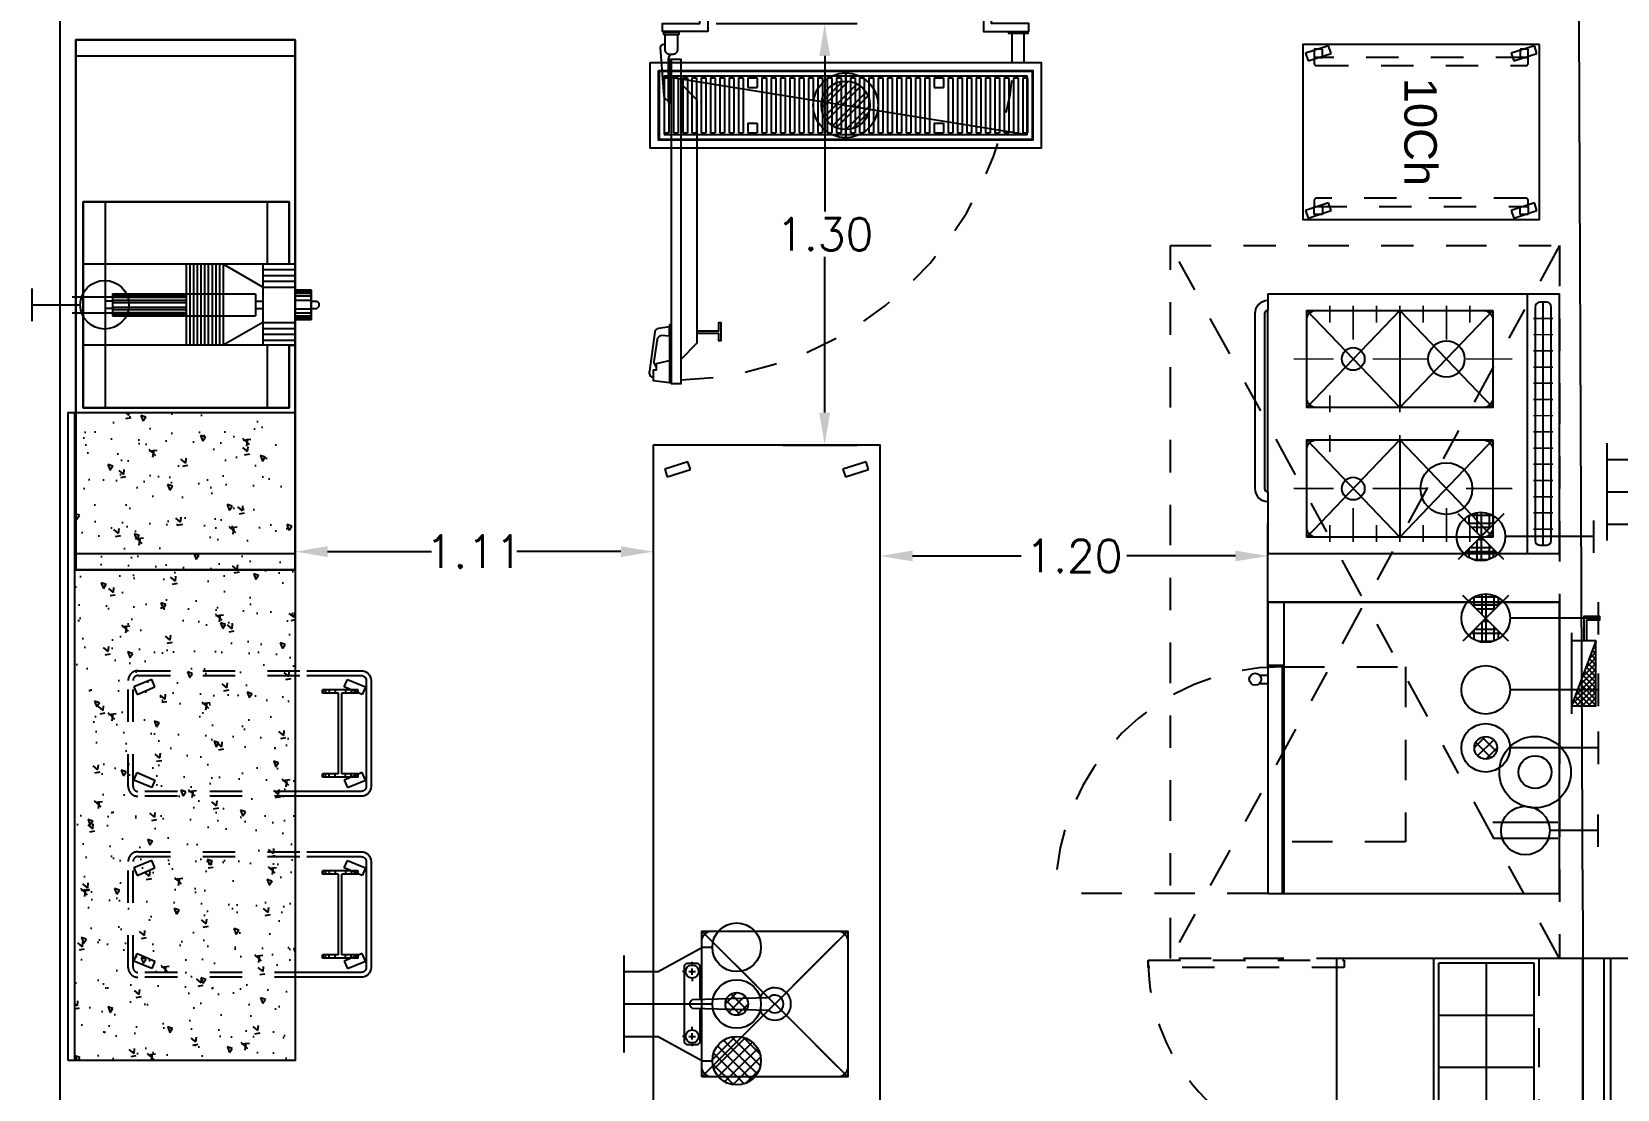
# Model space of a CAD drawing. Header units: metres. Extents: x 4708.8 to 4736.9, y 4064.2 to 4079.8.
# Drawn here: x 4710.873 to 4715.766, y 4073.653 to 4076.917 of the extents above; entities that cross this region are included whole.
import ezdxf
from ezdxf.enums import TextEntityAlignment as Align

# ---------------------------------------------------------------- set-up
doc = ezdxf.new("R2010")
doc.units = ezdxf.units.M
for name, pattern in [('DASHDOT', [1, 0.5, -0.25, 0, -0.25]), ('DIS', [0.09, 0.06, -0.03]), ('DX2', [0.18, 0.12, -0.06]), ('HIDDEN', [0.375, 0.25, -0.125])]:
    doc.linetypes.add(name, pattern=pattern)
doc.layers.get('Defpoints').update_dxf_attribs({"color": 255})
for name, color, linetype in [('CONTORNO', 8, 'Continuous'), ('ELEC', 10, 'Continuous'), ('EQ_FAB', 5, 'Continuous'), ('MUEBLESSE', 253, 'Continuous'), ('PLOM', 150, 'Continuous'), ('PLOM_G', 40, 'Continuous')]:
    doc.layers.add(name, color=color, linetype=linetype)
doc.styles.add('NOTAS', font='simplex.shx', dxfattribs={"height": 0.1})
doc.styles.get("Standard").update_dxf_attribs({"font": 'arial.ttf'})
doc.dimstyles.new('DAVID', dxfattribs={"dimtxt": 0.1, "dimasz": 0.1, "dimexe": 0.1, "dimexo": 0.05, "dimgap": 0.02, "dimtad": 0, "dimtih": 1, "dimtoh": 1, "dimzin": 0, "dimdsep": 46, "dimtxsty": 'NOTAS', "dimcen": -0.005, "dimclrd": 256, "dimclre": 256, "dimclrt": 7, "dimadec": 0, "dimazin": 0, "dimtfac": 1, "dimtofl": 0, "dimtmove": 1, "dimatfit": 3, "dimfxl": 1, "dimtolj": 1, "dimtzin": 0, "dimarcsym": 0})

# ---------------------------------------------------------------- blocks, each defined once
blk = doc.blocks.new('PTA-ANTE')
at = {"layer": 'CONTORNO'}
blk.add_line((1.0357, -0.0582), (0.1857, -0.0582), dxfattribs=at)
for points in [[(-0.115, 0.875), (0.025, 0.875), (0.025, 1.015), (0, 1.015), (0, 0.9), (-0.115, 0.9)], [(0.0259, 1.0129), (0.0259, 0.9529), (0.0294, 0.9529), (0.0294, 1.0129)], [(0.0301, 1.0011), (0.0301, 0.9626), (0.1204, 0.9626), (0.1204, 1.0011)], [(-0.115, 0.025), (0.025, 0.025), (0.025, -0.115), (0, -0.115), (0, 0), (-0.115, 0)], [(0.1857, -0.0582), (0.1107, -0.0582), (0.1107, -0.0882), (1.1107, -0.0882), (1.1107, -0.0582), (1.0357, -0.0582), (0.9852, -0.0082), (0.2361, -0.0082)], [(0.027, -0.0641), (0.027, -0.1125), (0.0333, -0.1125), (0.0333, -0.0641)], [(0.2443, -0.0903), (0.1109, -0.0903), (0.1109, -0.0967), (0.2443, -0.0967)], [(0.9285, -0.0892), (1.1086, -0.0892), (1.1086, -0.0927), (0.9284, -0.0927)], [(1.0395, -0.0936), (1.1087, -0.0936), (1.1026, -0.1429), (1.0689, -0.1429), (1.0689, -0.1342), (1.0492, -0.1342)]]:
    blk.add_lwpolyline(points, close=True, dxfattribs=at)
blk.add_lwpolyline([(0.9483, -0.0082), (0.9483, 0.0588), (0.9223, 0.0588), (0.9223, 0.0642), (0.9796, 0.0642), (0.9796, 0.0588), (0.9563, 0.0588), (0.9563, -0.0082)], dxfattribs=at)
blk.add_lwpolyline([(0.0353, -0.1081), (0.08, -0.1081, 0.414214), (0.0944, -0.0925), (0.0944, -0.0823, 0.414214), (0.0788, -0.0679), (0.0353, -0.0679)], format="xyb", close=True, dxfattribs=at)
for points in [[(0.0644, -0.1081), (0.0644, -0.1126, 0.437592), (0.0752, -0.1225), (0.2236, -0.1117, 0.196521), (0.2304, -0.1083), (0.2404, -0.0967), (0.1093, -0.0967, -0.393276), (0.0944, -0.0828, -0.393276)], [(1.0618, -0.1342), (1.0512, -0.1393, -0.148461), (1.0426, -0.1407), (0.9749, -0.1311, -0.332129), (0.9622, -0.1185), (0.9639, -0.0936), (0.9363, -0.0936), (0.9415, -0.1279, 0.371616), (0.9518, -0.139), (1.0724, -0.1559, 0.485916), (1.092, -0.1429)]]:
    blk.add_lwpolyline(points, format="xyb", dxfattribs=at)
at = {"layer": 'CONTORNO', "linetype": 'HIDDEN', "ltscale": 0.25}
blk.add_arc((0.0424, -0.0852), 1.0575, 1.461, 85.7719, dxfattribs=at)
at = {"layer": 'EQ_FAB'}
blk.add_line((1.0357, -0.0582), (0.1857, -0.0582), dxfattribs=at)
at = {"layer": 'EQ_FAB', "color": 7}
for points in [[(-0.115, 0.875), (0.025, 0.875), (0.025, 1.015), (0, 1.015), (0, 0.9), (-0.115, 0.9)], [(-0.115, 0.025), (0.025, 0.025), (0.025, -0.115), (0, -0.115), (0, 0), (-0.115, 0)], [(0.1857, -0.0582), (0.1107, -0.0582), (0.1107, -0.0882), (1.1107, -0.0882), (1.1107, -0.0582), (1.0357, -0.0582), (0.9852, -0.0082), (0.2361, -0.0082)]]:
    blk.add_lwpolyline(points, close=True, dxfattribs=at)
at = {"layer": 'EQ_FAB'}
for points in [[(0.0259, 1.0129), (0.0259, 0.9529), (0.0294, 0.9529), (0.0294, 1.0129)], [(0.0301, 1.0011), (0.0301, 0.9626), (0.1204, 0.9626), (0.1204, 1.0011)], [(0.027, -0.0641), (0.027, -0.1125), (0.0333, -0.1125), (0.0333, -0.0641)], [(0.2443, -0.0903), (0.1109, -0.0903), (0.1109, -0.0967), (0.2443, -0.0967)], [(0.9285, -0.0892), (1.1086, -0.0892), (1.1086, -0.0927), (0.9284, -0.0927)], [(1.0395, -0.0936), (1.1087, -0.0936), (1.1026, -0.1429), (1.0689, -0.1429), (1.0689, -0.1342), (1.0492, -0.1342)]]:
    blk.add_lwpolyline(points, close=True, dxfattribs=at)
blk.add_lwpolyline([(0.9483, -0.0082), (0.9483, 0.0588), (0.9223, 0.0588), (0.9223, 0.0642), (0.9796, 0.0642), (0.9796, 0.0588), (0.9563, 0.0588), (0.9563, -0.0082)], dxfattribs=at)
blk.add_lwpolyline([(0.0353, -0.1081), (0.08, -0.1081, 0.414214), (0.0944, -0.0925), (0.0944, -0.0823, 0.414214), (0.0788, -0.0679), (0.0353, -0.0679)], format="xyb", close=True, dxfattribs=at)
for points in [[(0.0644, -0.1081), (0.0644, -0.1126, 0.437592), (0.0752, -0.1225), (0.2236, -0.1117, 0.196521), (0.2304, -0.1083), (0.2404, -0.0967), (0.1093, -0.0967, -0.393276), (0.0944, -0.0828, -0.393276)], [(1.0618, -0.1342), (1.0512, -0.1393, -0.148461), (1.0426, -0.1407), (0.9749, -0.1311, -0.332129), (0.9622, -0.1185), (0.9639, -0.0936), (0.9363, -0.0936), (0.9415, -0.1279, 0.371616), (0.9518, -0.139), (1.0724, -0.1559, 0.485916), (1.092, -0.1429)]]:
    blk.add_lwpolyline(points, format="xyb", dxfattribs=at)
at = {"layer": 'EQ_FAB', "linetype": 'HIDDEN', "ltscale": 0.25}
blk.add_arc((0.0424, -0.0852), 1.0575, 1.461, 85.7719, dxfattribs=at)
blk = doc.blocks.new('MesaTajo')
at = {"layer": 'MUEBLESSE'}
h = blk.add_hatch(dxfattribs=at)
h.set_pattern_fill('AR-CONC', color=256, scale=0.001)
h.paths.add_polyline_path([(0.015, -0.035), (0.015, -0.715), (2.015, -0.715), (2.015, -0.035)])
blk.add_line((0.015, -0.035), (2.015, -0.035), dxfattribs=at)
blk.add_lwpolyline([(0.015, -0.015), (2.015, -0.015), (2.015, -0.715), (0.015, -0.715)], close=True, dxfattribs=at)
blk.add_lwpolyline([(0.015, -0.015), (2.015, -0.015), (2.015, -0.715), (0.015, -0.715)], close=True, dxfattribs=at)
blk = doc.blocks.new('AF_M')
at = {"layer": 'PLOM'}
for p, q in [((0, -0.05), (0, 0.05)), ((0, 0), (0.2724, 0))]:
    blk.add_line(p, q, dxfattribs=at)
blk.add_circle((0.3474, 0), 0.075, dxfattribs=at)
blk = doc.blocks.new('*X24')
at = {"color": 0}
for p, q in [((15.875, 8.1442), (15.875, 8.1837)), ((15.9, 8.1166), (15.9, 8.2113)), ((15.9125, 8.1291), (15.9125, 8.1988)), ((15.9375, 8.1541), (15.9375, 8.1738)), ((15.975, 8.1363), (15.975, 8.1916)), ((15.9875, 8.1238), (15.9875, 8.2041)), ((16.0125, 8.1268), (16.0125, 8.2011)), ((15.95, 8.1613), (15.95, 8.1666))]:
    blk.add_line(p, q, dxfattribs=at)
blk = doc.blocks.new('*X25')
at = {"color": 0}
for p, q in [((15.8732, 8.175), (15.9363, 8.175)), ((15.8816, 8.2), (15.9113, 8.2)), ((15.8902, 8.2125), (15.8988, 8.2125)), ((15.9584, 8.175), (16.0215, 8.175)), ((15.9834, 8.2), (16.0131, 8.2)), ((15.9959, 8.2125), (16.0045, 8.2125)), ((15.8724, 8.1625), (15.9459, 8.1625)), ((15.8772, 8.1375), (15.9209, 8.1375)), ((15.8833, 8.125), (15.9084, 8.125)), ((15.9488, 8.1625), (16.0223, 8.1625)), ((15.9738, 8.1375), (16.0175, 8.1375)), ((15.9863, 8.125), (16.0114, 8.125))]:
    blk.add_line(p, q, dxfattribs=at)
blk = doc.blocks.new('GAS_M')
at = {"layer": 'PLOM_G'}
for p, q in [((0, -0.05), (0, 0.05)), ((0.277, -0.0704), (0.4178, 0.0704)), ((0.277, 0.0704), (0.4178, -0.0704)), ((0, 0), (0.2724, 0)), ((0.3474, 0), (0.2944, -0.053))]:
    blk.add_line(p, q, dxfattribs=at)
blk.add_circle((0.3474, 0), 0.075, dxfattribs=at)
at = {"layer": 'PLOM_G', "rotation": 270}
for name in ['*X24', '*X25']:
    blk.add_blockref(name, (-7.8166, 15.9473), dxfattribs=at)
blk = doc.blocks.new('CONT_S')
at = {"layer": 'ELEC'}
for p, q in [((0, 0.05), (0, -0.05)), ((0, 0), (0.15, 0)), ((0.125, 0.025), (0.325, 0.025)), ((0.125, -0.025), (0.325, -0.025))]:
    blk.add_line(p, q, dxfattribs=at)
blk.add_circle((0.225, 0), 0.075, dxfattribs=at)
blk = doc.blocks.new('*X7')
at = {"color": 0}
for p, q in [((12.4406, 9.9658), (12.4852, 10.0103)), ((12.4983, 9.9524), (12.4488, 10.0019)), ((12.4568, 9.9466), (12.5044, 9.9941)), ((12.5087, 9.9773), (12.4737, 10.0123)), ((12.473, 9.9423), (12.4387, 9.9766)), ((12.4956, 9.95), (12.5009, 9.9554))]:
    blk.add_line(p, q, dxfattribs=at)
blk = doc.blocks.new('DRN_M')
at = {"layer": 'PLOM'}
for p, q in [((0, -0.05), (0, 0.05)), ((0, 0), (0.2724, 0))]:
    blk.add_line(p, q, dxfattribs=at)
for radius in [0.075, 0.035]:
    blk.add_circle((0.3474, 0), radius, dxfattribs=at)
at = {"layer": 'PLOM', "rotation": 90}
blk.add_blockref('*X7', (10.3247, -12.4737), dxfattribs=at)
blk = doc.blocks.new('2FC03B')
at = {"layer": 'MUEBLESSE'}
for p, q in [((-0.2245, -0.9403), (-0.2245, -0.915)), ((-0.1985, -0.9403), (-0.1985, -0.915))]:
    blk.add_line(p, q, dxfattribs=at)
at = {"layer": 'MUEBLESSE', "linetype": 'HIDDEN', "ltscale": 0.5}
blk.add_line((0.45, -0.915), (0.45, -1.57), dxfattribs=at)
at = {"layer": 'MUEBLESSE'}
blk.add_lwpolyline([(-0.45, -0.915), (0.45, -0.915), (0.45, -0.015), (-0.45, -0.015)], close=True, dxfattribs=at)
for points in [[(-0.255, -0.915), (-0.45, -0.915), (-0.45, -0.015), (-0.0059, -0.015)], [(0.45, -0.915), (0.45, -0.015), (0.1559, -0.015)], [(-0.45, -0.865), (-0.255, -0.865)], [(-0.255, -0.915), (-0.255, -0.865), (0.45, -0.865)], [(0.45, -0.87), (-0.25, -0.87), (-0.25, -0.915)], [(-0.25, -0.915), (0.45, -0.915)]]:
    blk.add_lwpolyline(points, dxfattribs=at)
at = {"layer": 'MUEBLESSE', "linetype": 'HIDDEN', "ltscale": 0.5}
blk.add_lwpolyline([(-0.25, -0.865), (-0.25, -0.49), (0.29, -0.49), (0.29, -0.865)], dxfattribs=at)
at = {"layer": 'MUEBLESSE'}
for centre, radius in [((0.075, -0.09), 0.1103), ((0.075, -0.09), 0.1103), ((0.075, -0.09), 0.0508), ((-0.2115, -0.9535), 0.0185)]:
    blk.add_circle(centre, radius, dxfattribs=at)
at = {"layer": 'MUEBLESSE', "linetype": 'HIDDEN', "ltscale": 0.5}
blk.add_arc((0.45, -0.87), 0.7, 180, 270, dxfattribs=at)
at = {"layer": 'MUEBLESSE', "rotation": 270}
for name, p in [('GAS_M', (-0.4, 0.105)), ('AF_M', (-0.179, 0.105)), ('DRN_M', (0, 0.105)), ('CONT_S', (0.2553, 0.105))]:
    blk.add_blockref(name, p, dxfattribs=at)
blk = doc.blocks.new('220002')
at = {"layer": 'MUEBLESSE'}
for p, q in [((0.115, -0.4), (0.115, 0.4)), ((0.065, 0.375), (0.065, -0.375)), ((0.915, 0.21), (0.915, 0.24)), ((0.915, -0.38), (0.915, -0.35))]:
    blk.add_line(p, q, dxfattribs=at)
for points in [[(0.015, -0.4), (0.915, -0.4), (0.915, -0.38, 0.41421356), (0.955, -0.34), (0.955, 0.2, 0.41421356), (0.915, 0.24), (0.915, 0.4), (0.015, 0.4)], [(0.915, -0.4), (0.915, -0.38, 0.41421356), (0.955, -0.34), (0.955, 0.2, 0.41421356), (0.915, 0.24), (0.915, 0.4), (0.015, 0.4), (0.015, -0.4)], [(0.09, -0.36), (0.09, 0.36, 0.41421356), (0.075, 0.375), (0.055, 0.375, 0.41421356), (0.04, 0.36), (0.04, -0.36, 0.41421356), (0.055, -0.375), (0.075, -0.375, 0.41421356)], [(0.25, 0.05, -0.41421356), (0.22, 0.08), (0.22, 0.32, -0.41421356), (0.25, 0.35), (0.765, 0.35, -0.41421356), (0.795, 0.32), (0.795, 0.08, -0.41421356), (0.765, 0.05)], [(0.915, -0.35, 0.41421356), (0.925, -0.34), (0.925, 0.2, 0.41421356), (0.915, 0.21)], [(0.915, -0.35, 0.41421356), (0.925, -0.34), (0.925, 0.2, 0.41421356), (0.915, 0.21)], [(0.25, -0.35, -0.41421356), (0.22, -0.32), (0.22, -0.08, -0.41421356), (0.25, -0.05), (0.765, -0.05, -0.41421356), (0.795, -0.08), (0.795, -0.32, -0.41421356), (0.765, -0.35)]]:
    blk.add_lwpolyline(points, format="xyb", close=True, dxfattribs=at)
for points in [[(0.795, 0.35), (0.5075, 0.05), (0.22, 0.35)], [(0.22, 0.05), (0.5075, 0.35), (0.795, 0.05)], [(0.5075, 0.05), (0.5075, 0.35)], [(0.22, -0.35), (0.5075, -0.05), (0.795, -0.35)], [(0.795, -0.05), (0.5075, -0.35), (0.22, -0.05)], [(0.5075, -0.35), (0.5075, -0.05)]]:
    blk.add_lwpolyline(points, dxfattribs=at)
for points in [[(0.22, 0.05), (0.22, 0.35), (0.795, 0.35), (0.795, 0.05)], [(0.22, -0.35), (0.22, -0.05), (0.795, -0.05), (0.795, -0.35)]]:
    blk.add_lwpolyline(points, close=True, dxfattribs=at)
at = {"layer": 'MUEBLESSE', "const_width": 0.005}
for points in [[(0.291875, 0.3125), (0.291875, 0.365)], [(0.36375, 0.26), (0.36375, 0.365)], [(0.435625, 0.3125), (0.435625, 0.365)], [(0.5075, 0.035), (0.5075, 0.365)], [(0.579375, 0.3125), (0.579375, 0.365)], [(0.65125, 0.26), (0.65125, 0.365)], [(0.723125, 0.3125), (0.723125, 0.365)], [(0.095, 0.325), (0.035, 0.325)], [(0.095, 0.275), (0.035, 0.275)], [(0.095, 0.225), (0.035, 0.225)], [(0.30375, 0.2), (0.16, 0.2)], [(0.59125, 0.2), (0.42375, 0.2)], [(0.835, 0.2), (0.71125, 0.2)], [(0.095, 0.175), (0.035, 0.175)], [(0.095, 0.125), (0.035, 0.125)], [(0.095, 0.075), (0.035, 0.075)], [(0.723125, 0.035), (0.723125, 0.0875)], [(0.095, 0.025), (0.035, 0.025)], [(0.095, -0.025), (0.035, -0.025)], [(0.5075, -0.365), (0.5075, -0.035)], [(0.723125, -0.0875), (0.723125, -0.035)], [(0.095, -0.075), (0.035, -0.075)], [(0.095, -0.125), (0.035, -0.125)], [(0.095, -0.175), (0.035, -0.175)], [(0.095, -0.225), (0.035, -0.225)], [(0.30375, -0.2), (0.16, -0.2)], [(0.59125, -0.2), (0.42375, -0.2)], [(0.835, -0.2), (0.71125, -0.2)], [(0.095, -0.275), (0.035, -0.275)], [(0.36375, -0.365), (0.36375, -0.26)], [(0.65125, -0.365), (0.65125, -0.26)], [(0.095, -0.325), (0.035, -0.325)], [(0.291875, -0.365), (0.291875, -0.3125)], [(0.435625, -0.365), (0.435625, -0.3125)], [(0.579375, -0.365), (0.579375, -0.3125)], [(0.723125, -0.365), (0.723125, -0.3125)]]:
    blk.add_lwpolyline(points, dxfattribs=at)
at = {"layer": 'MUEBLESSE'}
for centre, radius in [((0.36375, 0.2), 0.08), ((0.36375, 0.2), 0.08), ((0.65125, 0.2), 0.035), ((0.65125, 0.2), 0.035), ((0.36375, -0.2), 0.056), ((0.36375, -0.2), 0.056), ((0.65125, -0.2), 0.035), ((0.65125, -0.2), 0.035)]:
    blk.add_circle(centre, radius, dxfattribs=at)
blk.add_blockref('GAS_M', (-0.09, 0.348), dxfattribs=at)
blk = doc.blocks.new('IB-36')
at = {"layer": 'MUEBLESSE'}
for p, q in [((-0.3287, 0.1576), (-0.3287, 0.0476)), ((-0.3187, 0.1576), (-0.3287, 0.1576)), ((-0.3287, 0.1552), (-0.3187, 0.1552)), ((-0.3287, 0.1482), (-0.3187, 0.1482)), ((-0.3187, 0.1576), (-0.3187, 0.1076)), ((-0.0688, 0.1576), (-0.0688, 0.1076)), ((-0.0587, 0.1576), (-0.0688, 0.1576)), ((-0.0587, 0.1552), (-0.0688, 0.1552)), ((-0.0587, 0.1482), (-0.0688, 0.1482)), ((-0.0587, 0.1576), (-0.0587, 0.0476)), ((-0.3287, 0.1364), (-0.3187, 0.1364)), ((-0.3287, 0.1187), (-0.3187, 0.1187)), ((-0.0688, 0.1076), (-0.3187, 0.1076)), ((-0.0587, 0.1364), (-0.0688, 0.1364)), ((-0.0587, 0.1187), (-0.0688, 0.1187)), ((-0.3287, 0.0865), (-0.3187, 0.0865)), ((-0.3287, 0.0689), (-0.3187, 0.0689)), ((-0.3287, 0.057), (-0.3187, 0.057)), ((-0.3287, 0.05), (-0.3187, 0.05)), ((-0.0688, 0.0976), (-0.3187, 0.0976)), ((-0.3187, 0.0976), (-0.3187, 0.0476)), ((-0.0688, 0.0976), (-0.0688, 0.0476)), ((-0.0587, 0.0865), (-0.0688, 0.0865)), ((-0.0587, 0.0689), (-0.0688, 0.0689)), ((-0.0587, 0.057), (-0.0688, 0.057)), ((-0.0587, 0.05), (-0.0688, 0.05)), ((-0.3187, 0.0476), (-0.3287, 0.0476)), ((-0.0587, 0.0476), (-0.0688, 0.0476))]:
    blk.add_line(p, q, dxfattribs=at)
for points in [[(-0.3875, 0), (-0.3875, 0.1676, -0.414214), (-0.3575, 0.1976), (-0.03, 0.1976, -0.414214), (0, 0.1676), (0, 0)], [(-0.3875, 0), (-0.3875, 0.1676, -0.414214), (-0.3575, 0.1976), (-0.03, 0.1976, -0.414214), (0, 0.1676), (0, 0)], [(-0.3725, 0), (-0.3725, 0.1676, -0.414214), (-0.3575, 0.1826), (-0.03, 0.1826, -0.414214), (-0.015, 0.1676), (-0.015, 0)]]:
    blk.add_lwpolyline(points, format="xyb", dxfattribs=at)
at = {"layer": 'MUEBLESSE', "linetype": 'HIDDEN', "ltscale": 0.05}
for points in [[(-0.3607, 0.1249), (-0.3373, 0.1801), (-0.3143, 0.1703), (-0.3377, 0.1151)], [(-0.0268, 0.1249), (-0.0502, 0.1801), (-0.0732, 0.1703), (-0.0498, 0.1151)], [(-0.3607, -0.479), (-0.3373, -0.5342), (-0.3143, -0.5244), (-0.3377, -0.4692)], [(-0.0268, -0.479), (-0.0502, -0.5342), (-0.0732, -0.5244), (-0.0498, -0.4692)]]:
    blk.add_lwpolyline(points, close=True, dxfattribs=at)
at = {"layer": 'MUEBLESSE', "linetype": 'HIDDEN', "ltscale": 0.25}
for points in [[(0, 0), (0, -0.5217, -0.414214), (-0.03, -0.5517), (-0.3575, -0.5517, -0.414214), (-0.3875, -0.5217), (-0.3875, 0)], [(0, 0), (0, -0.5217, -0.414214), (-0.03, -0.5517), (-0.3575, -0.5517, -0.414214), (-0.3875, -0.5217), (-0.3875, 0)], [(-0.015, 0), (-0.015, -0.5217, -0.414214), (-0.03, -0.5367), (-0.3575, -0.5367, -0.414214), (-0.3725, -0.5217), (-0.3725, 0)]]:
    blk.add_lwpolyline(points, format="xyb", dxfattribs=at)
blk = doc.blocks.new('Jb-500-T')
at = {"layer": 'MUEBLESSE'}
for p, q in [((-0.0056, 0.8856), (-0.0114, 0.8799)), ((-0.0056, 0.8856), (0.0056, 0.8856)), ((0.0056, 0.8856), (0.0114, 0.8799)), ((-0.0454, 0.8629), (0.0454, 0.8629)), ((-0.0454, 0.8629), (-0.0454, 0.813)), ((-0.0439, 0.8629), (-0.0439, 0.813)), ((-0.0408, 0.8629), (-0.0408, 0.813)), ((-0.0349, 0.8629), (-0.0349, 0.813)), ((-0.0263, 0.8629), (-0.0263, 0.813)), ((-0.0132, 0.8629), (-0.0132, 0.813)), ((-0.0114, 0.8629), (-0.0114, 0.8799)), ((0.0114, 0.8629), (0.0114, 0.8799)), ((0.0132, 0.8629), (0.0132, 0.813)), ((0.0263, 0.8629), (0.0263, 0.813)), ((0.0349, 0.8629), (0.0349, 0.813)), ((0.0408, 0.8629), (0.0408, 0.813)), ((0.0439, 0.8629), (0.0439, 0.813)), ((0.0454, 0.8629), (0.0454, 0.813)), ((-0.7675, 0.813), (-0.7675, 0.1362)), ((-0.1249, 0.813), (-0.1249, 0.159)), ((-0.109, 0.713), (-0.109, 0.813)), ((-0.0908, 0.713), (-0.0908, 0.813)), ((-0.0727, 0.713), (-0.0727, 0.813)), ((-0.0545, 0.713), (-0.0545, 0.813)), ((0.0545, 0.713), (0.0545, 0.813)), ((0.0727, 0.713), (0.0727, 0.813)), ((0.0908, 0.713), (0.0908, 0.813)), ((0.109, 0.713), (0.109, 0.813)), ((0.1249, 0.813), (0.1249, 0.159)), ((0.7675, 0.1362), (0.7675, 0.813)), ((-0.3179, 0.7267), (-0.1249, 0.7267)), ((-0.1249, 0.713), (0.1249, 0.713)), ((-0.0545, 0.713), (-0.1249, 0.5904)), ((0.0545, 0.713), (0.1249, 0.5904)), ((0.1249, 0.7267), (0.3179, 0.7267)), ((-0.1249, 0.5904), (0.1249, 0.5904)), ((-0.1249, 0.5791), (0.1249, 0.5791)), ((-0.1249, 0.5677), (0.1249, 0.5677)), ((-0.1249, 0.5564), (0.1249, 0.5564)), ((-0.1249, 0.5564), (0.1249, 0.5564)), ((-0.1249, 0.545), (0.1249, 0.545)), ((-0.1249, 0.5336), (0.1249, 0.5336)), ((-0.1249, 0.5223), (0.1249, 0.5223)), ((-0.1249, 0.5109), (0.1249, 0.5109)), ((-0.1249, 0.4996), (0.1249, 0.4996)), ((-0.1249, 0.4882), (0.1249, 0.4882)), ((-0.1249, 0.4769), (0.1249, 0.4769)), ((-0.0341, 0.2498), (-0.0341, 0.4769)), ((-0.0322, 0.2498), (-0.0322, 0.4769)), ((-0.0287, 0.2498), (-0.0287, 0.4769)), ((-0.0234, 0.2498), (-0.0234, 0.4769)), ((-0.0147, 0.2498), (-0.0147, 0.4769)), ((-0.0073, 0.2498), (-0.0073, 0.4769)), ((0.0073, 0.2498), (0.0073, 0.4769)), ((0.0147, 0.2498), (0.0147, 0.4769)), ((0.0234, 0.2498), (0.0234, 0.4769)), ((0.0287, 0.2498), (0.0287, 0.4769)), ((0.0322, 0.2498), (0.0322, 0.4769)), ((0.0341, 0.2498), (0.0341, 0.4769)), ((-0.0341, 0.2498), (0.0341, 0.2498)), ((-0.0114, 0.2498), (-0.0114, 0.2271)), ((0.0114, 0.2498), (0.0114, 0.2271)), ((-0.3179, 0.2271), (-0.1249, 0.2271)), ((-0.1249, 0.2271), (0.1249, 0.2271)), ((0.1249, 0.2271), (0.3179, 0.2271))]:
    blk.add_line(p, q, dxfattribs=at)
at = {"layer": 'MUEBLESSE', "linetype": 'HIDDEN'}
for p, q in [((-0.0341, 0.6903), (0.0341, 0.6903)), ((-0.0341, 0.4769), (-0.0341, 0.6903)), ((-0.0114, 0.6903), (-0.0114, 0.713)), ((0.0114, 0.6903), (0.0114, 0.713)), ((0.0341, 0.4769), (0.0341, 0.6903))]:
    blk.add_line(p, q, dxfattribs=at)
at = {"layer": 'MUEBLESSE'}
for points in [[(-0.3179, 0.159), (0.3179, 0.159), (0.3179, 0.7948), (0.1249, 0.7948), (0.1249, 0.813), (0.0454, 0.813), (0.0454, 0.8629), (-0.0454, 0.8629), (-0.0454, 0.813), (-0.1249, 0.813), (-0.1249, 0.7948), (-0.3179, 0.7948)], [(-0.8175, 0.1362), (0.8175, 0.1362), (0.8175, 0.813), (-0.8175, 0.813)], [(0.8175, 0.1362), (-0.8175, 0.1362), (-0.8175, 0.813), (0.8175, 0.813)]]:
    blk.add_lwpolyline(points, close=True, dxfattribs=at)
blk.add_lwpolyline([(0.1249, 0.7948), (0.3179, 0.7948), (0.3179, 0.159), (-0.3179, 0.159), (-0.3179, 0.7948), (-0.1249, 0.7948)], dxfattribs=at)
at = {"layer": 'MUEBLESSE', "rotation": 90}
blk.add_blockref('CONT_S', (0, 0), dxfattribs=at)
blk = doc.blocks.new('K-401')
at = {"layer": 'MUEBLESSE'}
blk.add_lwpolyline([(-0.27, 0.365), (-0.27, -0.365), (0.27, -0.365), (0.27, 0.365)], close=True, dxfattribs=at)
at = {"layer": 'MUEBLESSE', "linetype": 'HIDDEN', "ltscale": 0.06}
for points in [[(-0.266, 0.3493), (-0.2428, 0.278), (-0.219, 0.2857), (-0.2422, 0.357)], [(0.219, 0.3493), (0.2422, 0.278), (0.266, 0.2857), (0.2428, 0.357)], [(-0.266, -0.2857), (-0.2428, -0.357), (-0.219, -0.3493), (-0.2422, -0.278)], [(0.219, -0.2857), (0.2422, -0.357), (0.266, -0.3493), (0.2428, -0.278)]]:
    blk.add_lwpolyline(points, close=True, dxfattribs=at)
at = {"layer": 'MUEBLESSE', "linetype": 'HIDDEN', "ltscale": 0.13}
for points in [[(-0.23, 0.305), (-0.23, 0.33), (-0.255, 0.33), (-0.255, 0.305)], [(0.23, 0.305), (0.23, 0.33), (0.255, 0.33), (0.255, 0.305)], [(-0.255, -0.305), (-0.255, -0.33), (-0.23, -0.33), (-0.23, -0.305)], [(0.255, -0.305), (0.255, -0.33), (0.23, -0.33), (0.23, -0.305)]]:
    blk.add_lwpolyline(points, close=True, dxfattribs=at)
for points in [[(-0.23, -0.33), (-0.211, -0.33, 0.414214), (-0.205, -0.324), (-0.205, 0.324, 0.414214), (-0.211, 0.33), (-0.23, 0.33)], [(0.23, 0.33), (0.211, 0.33, 0.414214), (0.205, 0.324), (0.205, -0.324, 0.414214), (0.211, -0.33), (0.23, -0.33)]]:
    blk.add_lwpolyline(points, format="xyb", close=True, dxfattribs=at)
at = {"layer": 'MUEBLESSE'}
blk.add_text('10Ch', height=0.1, dxfattribs=at).set_placement((0, 0), align=Align.MIDDLE)
for tag, flags, p in [('MODELO', 9, (0, 0.0371)), ('PARTIDA', 1, (0, -0.0371))]:
    blk.add_attdef(tag, text='', height=0.05, dxfattribs=dict(at, flags=flags)).set_placement(p, align=Align.MIDDLE)
blk = doc.blocks.new('*D83')
at = {"layer": 'Defpoints', "color": 0, "ltscale": 0.5, "transparency": 16777216}
for p in [(4711.6861, 4075.434), (4712.7914, 4075.444), (4711.6861, 4075.3126)]:
    blk.add_point(p, dxfattribs=at)
at = {"layer": 'MUEBLESSE', "lineweight": -2, "ltscale": 0.5, "transparency": 16777216}
for p, q in [((4711.6861, 4075.384), (4711.6861, 4075.2126)), ((4712.7914, 4075.394), (4712.7914, 4075.2126)), ((4711.7861, 4075.3126), (4712.1069, 4075.3126)), ((4712.6914, 4075.3126), (4712.3707, 4075.3126))]:
    blk.add_line(p, q, dxfattribs=at)
at = {"layer": 'MUEBLESSE', "ltscale": 0.5, "transparency": 16777216}
for points in [[(4711.7861, 4075.3293), (4711.7861, 4075.296), (4711.6861, 4075.3126)], [(4712.6914, 4075.3293), (4712.6914, 4075.296), (4712.7914, 4075.3126)]]:
    blk.add_solid(points, dxfattribs=at)
at = {"layer": 'MUEBLESSE', "color": 7, "ltscale": 0.5, "transparency": 16777216, "insert": (4712.2388, 4075.3126), "char_height": 0.1, "attachment_point": 5, "style": 'NOTAS'}
blk.add_mtext('\\A1;1.11', dxfattribs=at)
blk = doc.blocks.new('*D84')
at = {"layer": 'Defpoints', "color": 0, "ltscale": 0.5, "transparency": 16777216}
for p in [(4714.6878, 4075.2993), (4713.4914, 4075.2361), (4714.6878, 4074.9016)]:
    blk.add_point(p, dxfattribs=at)
at = {"layer": 'MUEBLESSE', "lineweight": -2, "ltscale": 0.5, "transparency": 16777216}
for p, q in [((4713.4914, 4075.2861), (4713.4914, 4075.3993)), ((4714.6878, 4074.9516), (4714.6878, 4075.3993)), ((4713.5914, 4075.2993), (4713.9267, 4075.2993)), ((4714.5878, 4075.2993), (4714.2524, 4075.2993))]:
    blk.add_line(p, q, dxfattribs=at)
at = {"layer": 'MUEBLESSE', "ltscale": 0.5, "transparency": 16777216}
for points in [[(4713.5914, 4075.316), (4713.5914, 4075.2827), (4713.4914, 4075.2993)], [(4714.5878, 4075.316), (4714.5878, 4075.2827), (4714.6878, 4075.2993)]]:
    blk.add_solid(points, dxfattribs=at)
at = {"layer": 'MUEBLESSE', "color": 7, "ltscale": 0.5, "transparency": 16777216, "insert": (4714.0896, 4075.2993), "char_height": 0.1, "attachment_point": 5, "style": 'NOTAS'}
blk.add_mtext('\\A1;1.20', dxfattribs=at)
blk = doc.blocks.new('*X12')
at = {"color": 0}
for p, q in [((11.912, 9.5078), (11.9952, 9.5911)), ((11.912, 9.5255), (11.9775, 9.591)), ((11.9205, 9.481), (12.0221, 9.5826)), ((11.9275, 9.4703), (12.0328, 9.5756)), ((11.946, 9.4534), (12.0496, 9.5571)), ((11.9576, 9.4474), (12.0557, 9.5455)), ((11.9872, 9.4416), (12.0615, 9.5159)), ((12.008, 9.4447), (12.0583, 9.4951))]:
    blk.add_line(p, q, dxfattribs=at)
blk = doc.blocks.new('COLADERA')
at = {"layer": 'PLOM'}
for radius in [0.1, 0.075]:
    blk.add_circle((0, 0), radius, dxfattribs=at)
blk.add_blockref('*X12', (-11.9865, -9.5166), dxfattribs=at)
blk = doc.blocks.new('CHAR-1-1')
at = {"layer": 'MUEBLESSE'}
for p, q in [((-0.5606, 0.085), (-0.5606, -0.085)), ((-0.5606, 0.085), (-0.5462, 0.085)), ((-0.5462, 0.085), (-0.5462, -0.085)), ((-0.5319, 0.085), (-0.5319, -0.085)), ((-0.5319, 0.085), (-0.5175, 0.085)), ((-0.5175, 0.085), (-0.5175, -0.085)), ((-0.5031, 0.085), (-0.5031, -0.085)), ((-0.5031, 0.085), (-0.4887, 0.085)), ((-0.4887, 0.085), (-0.4887, -0.085)), ((-0.4744, 0.085), (-0.4744, -0.085)), ((-0.4744, 0.085), (-0.46, 0.085)), ((-0.46, 0.085), (-0.46, -0.085)), ((-0.4456, 0.085), (-0.4456, -0.085)), ((-0.4456, 0.085), (-0.4312, 0.085)), ((-0.4312, 0.085), (-0.4312, -0.085)), ((-0.4169, 0.085), (-0.4169, -0.085)), ((-0.4169, 0.085), (-0.4025, 0.085)), ((-0.4025, 0.085), (-0.4025, -0.085)), ((-0.3881, 0.085), (-0.3881, -0.085)), ((-0.3881, 0.085), (-0.3737, 0.085)), ((-0.3737, 0.085), (-0.3737, -0.085)), ((-0.3594, 0.085), (-0.3594, -0.085)), ((-0.3594, 0.085), (-0.345, 0.085)), ((-0.345, 0.085), (-0.345, -0.085)), ((-0.3306, 0.085), (-0.3306, -0.085)), ((-0.3306, 0.085), (-0.3162, 0.085)), ((-0.3162, 0.085), (-0.3162, -0.085)), ((-0.3019, 0.085), (-0.3019, 0.055)), ((-0.3019, 0.085), (-0.2731, 0.085)), ((-0.3019, 0.085), (-0.2731, 0.085)), ((-0.3019, 0.055), (-0.2731, 0.055)), ((-0.2731, 0.085), (-0.2731, 0.055)), ((-0.2588, 0.085), (-0.2588, -0.085)), ((-0.2588, 0.085), (-0.2444, 0.085)), ((-0.2444, 0.085), (-0.2444, -0.085)), ((-0.23, 0.085), (-0.23, -0.085)), ((-0.23, 0.085), (-0.2156, 0.085)), ((-0.2156, 0.085), (-0.2156, -0.085)), ((-0.2012, 0.085), (-0.2012, -0.085)), ((-0.2012, 0.085), (-0.1869, 0.085)), ((-0.1869, 0.085), (-0.1869, -0.085)), ((-0.1725, 0.085), (-0.1725, -0.085)), ((-0.1725, 0.085), (-0.1581, 0.085)), ((-0.1581, 0.085), (-0.1581, -0.085)), ((-0.1437, 0.085), (-0.1437, -0.085)), ((-0.1437, 0.085), (-0.1294, 0.085)), ((-0.1294, 0.085), (-0.1294, -0.085)), ((-0.115, 0.085), (-0.115, -0.085)), ((-0.115, 0.085), (-0.1006, 0.085)), ((-0.1006, 0.085), (-0.1006, -0.085)), ((-0.0863, 0.085), (-0.0863, -0.085)), ((-0.0863, 0.085), (-0.0719, 0.085)), ((-0.0719, 0.085), (-0.0719, -0.085)), ((-0.0575, 0.085), (-0.0575, -0.085)), ((-0.0575, 0.085), (-0.0431, 0.085)), ((-0.0431, 0.085), (-0.0431, -0.085)), ((-0.0287, 0.085), (-0.0287, -0.085)), ((-0.0287, 0.085), (-0.0144, 0.085)), ((-0.0144, 0.085), (-0.0144, -0.085)), ((0.0144, 0.085), (0.0144, -0.085)), ((0.0144, 0.085), (0.0288, 0.085)), ((0.0288, 0.085), (0.0288, -0.085)), ((0.0431, 0.085), (0.0431, -0.085)), ((0.0431, 0.085), (0.0575, 0.085)), ((0.0575, 0.085), (0.0575, -0.085)), ((0.0719, 0.085), (0.0719, -0.085)), ((0.0719, 0.085), (0.0863, 0.085)), ((0.0863, 0.085), (0.0863, -0.085)), ((0.1006, 0.085), (0.1006, -0.085)), ((0.1006, 0.085), (0.115, 0.085)), ((0.115, 0.085), (0.115, -0.085)), ((0.1294, 0.085), (0.1294, -0.085)), ((0.1294, 0.085), (0.1438, 0.085)), ((0.1438, 0.085), (0.1438, -0.085)), ((0.1581, 0.085), (0.1581, -0.085)), ((0.1581, 0.085), (0.1725, 0.085)), ((0.1725, 0.085), (0.1725, -0.085)), ((0.1869, 0.085), (0.1869, -0.085)), ((0.1869, 0.085), (0.2012, 0.085)), ((0.2012, 0.085), (0.2012, -0.085)), ((0.2156, 0.085), (0.2156, -0.085)), ((0.2156, 0.085), (0.23, 0.085)), ((0.23, 0.085), (0.23, -0.085)), ((0.2444, 0.085), (0.2444, -0.085)), ((0.2444, 0.085), (0.2588, 0.085)), ((0.2588, 0.085), (0.2588, -0.085)), ((0.2731, 0.085), (0.2731, 0.055)), ((0.2731, 0.085), (0.3019, 0.085)), ((0.2731, 0.085), (0.3019, 0.085)), ((0.2731, 0.055), (0.3019, 0.055)), ((0.3019, 0.085), (0.3019, 0.055)), ((0.3163, 0.085), (0.3163, -0.085)), ((0.3163, 0.085), (0.3306, 0.085)), ((0.3306, 0.085), (0.3306, -0.085)), ((0.345, 0.085), (0.345, -0.085)), ((0.345, 0.085), (0.3594, 0.085)), ((0.3594, 0.085), (0.3594, -0.085)), ((0.3737, 0.085), (0.3737, -0.085)), ((0.3737, 0.085), (0.3881, 0.085)), ((0.3881, 0.085), (0.3881, -0.085)), ((0.4025, 0.085), (0.4025, -0.085)), ((0.4025, 0.085), (0.4169, 0.085)), ((0.4169, 0.085), (0.4169, -0.085)), ((0.4313, 0.085), (0.4313, -0.085)), ((0.4313, 0.085), (0.4456, 0.085)), ((0.4456, 0.085), (0.4456, -0.085)), ((0.46, 0.085), (0.46, -0.085)), ((0.46, 0.085), (0.4744, 0.085)), ((0.4744, 0.085), (0.4744, -0.085)), ((0.4888, 0.085), (0.4888, -0.085)), ((0.4888, 0.085), (0.5031, 0.085)), ((0.5031, 0.085), (0.5031, -0.085)), ((0.5175, 0.085), (0.5175, -0.085)), ((0.5175, 0.085), (0.5319, 0.085)), ((0.5319, 0.085), (0.5319, -0.085)), ((0.5462, 0.085), (0.5462, -0.085)), ((0.5462, 0.085), (0.5606, 0.085)), ((0.5606, 0.085), (0.5606, -0.085)), ((-0.5606, -0.085), (-0.5462, -0.085)), ((-0.5319, -0.085), (-0.5175, -0.085)), ((-0.5031, -0.085), (-0.4887, -0.085)), ((-0.4744, -0.085), (-0.46, -0.085)), ((-0.4456, -0.085), (-0.4312, -0.085)), ((-0.4169, -0.085), (-0.4025, -0.085)), ((-0.3881, -0.085), (-0.3737, -0.085)), ((-0.3594, -0.085), (-0.345, -0.085)), ((-0.3306, -0.085), (-0.3162, -0.085)), ((-0.3019, -0.055), (-0.2731, -0.055)), ((-0.3019, -0.055), (-0.3019, -0.085)), ((-0.3019, -0.085), (-0.2731, -0.085)), ((-0.2731, -0.055), (-0.2731, -0.085)), ((-0.2588, -0.085), (-0.2444, -0.085)), ((-0.23, -0.085), (-0.2156, -0.085)), ((-0.2012, -0.085), (-0.1869, -0.085)), ((-0.1725, -0.085), (-0.1581, -0.085)), ((-0.1437, -0.085), (-0.1294, -0.085)), ((-0.115, -0.085), (-0.1006, -0.085)), ((-0.0863, -0.085), (-0.0719, -0.085)), ((-0.0575, -0.085), (-0.0431, -0.085)), ((-0.0287, -0.085), (-0.0144, -0.085)), ((0.0144, -0.085), (0.0288, -0.085)), ((0.0431, -0.085), (0.0575, -0.085)), ((0.0719, -0.085), (0.0863, -0.085)), ((0.1006, -0.085), (0.115, -0.085)), ((0.1294, -0.085), (0.1438, -0.085)), ((0.1581, -0.085), (0.1725, -0.085)), ((0.1869, -0.085), (0.2012, -0.085)), ((0.2156, -0.085), (0.23, -0.085)), ((0.2444, -0.085), (0.2588, -0.085)), ((0.2731, -0.055), (0.3019, -0.055)), ((0.2731, -0.055), (0.2731, -0.085)), ((0.2731, -0.085), (0.3019, -0.085)), ((0.3019, -0.055), (0.3019, -0.085)), ((0.3163, -0.085), (0.3306, -0.085)), ((0.345, -0.085), (0.3594, -0.085)), ((0.3737, -0.085), (0.3881, -0.085)), ((0.4025, -0.085), (0.4169, -0.085)), ((0.4313, -0.085), (0.4456, -0.085)), ((0.46, -0.085), (0.4744, -0.085)), ((0.4888, -0.085), (0.5031, -0.085)), ((0.5175, -0.085), (0.5319, -0.085)), ((0.5462, -0.085), (0.5606, -0.085))]:
    blk.add_line(p, q, dxfattribs=at)
at = {"layer": 'MUEBLESSE', "ltscale": 3}
blk.add_line((-0.56, 0.09), (0.56, -0.09), dxfattribs=at)
at = {"layer": 'MUEBLESSE'}
for points in [[(-0.603, 0.1325), (0.603, 0.1325), (0.603, -0.1325), (-0.603, -0.1325)], [(-0.603, 0.1325), (0.603, 0.1325), (0.603, -0.1325), (-0.603, -0.1325)], [(-0.578, 0.1075), (0.578, 0.1075), (0.578, -0.1075), (-0.578, -0.1075)], [(-0.578, 0.1075), (0.578, 0.1075), (0.578, -0.1075), (-0.578, -0.1075)], [(-0.575, 0.105), (0, 0.105), (0, -0.105), (-0.575, -0.105)], [(0, 0.105), (0.575, 0.105), (0.575, -0.105), (0, -0.105)]]:
    blk.add_lwpolyline(points, close=True, dxfattribs=at)
at = {"layer": 'MUEBLESSE', "ltscale": 3}
blk.add_lwpolyline([(-0.56, -0.09), (0.56, -0.09), (0.56, 0.09), (-0.56, 0.09)], close=True, dxfattribs=at)
at = {"layer": 'MUEBLESSE'}
blk.add_blockref('COLADERA', (0, 0), dxfattribs=at)
blk = doc.blocks.new('*X70')
at = {"color": 0}
for p, q in [((12.093, 8.7696), (12.0943, 8.7708)), ((12.1058, 8.7648), (12.1119, 8.7708)), ((12.1166, 8.7607), (12.1065, 8.7708)), ((12.1187, 8.7599), (12.1296, 8.7708)), ((12.1449, 8.7501), (12.1242, 8.7708)), ((12.1316, 8.7551), (12.1473, 8.7708)), ((12.1732, 8.7395), (12.1418, 8.7708)), ((12.1444, 8.7503), (12.165, 8.7708)), ((12.1573, 8.7455), (12.1826, 8.7708)), ((12.2015, 8.7289), (12.1595, 8.7708)), ((12.1701, 8.7407), (12.2003, 8.7708)), ((12.2297, 8.7183), (12.1772, 8.7708)), ((12.183, 8.7358), (12.218, 8.7708)), ((12.258, 8.7077), (12.1949, 8.7708)), ((12.1958, 8.731), (12.2357, 8.7708)), ((12.2087, 8.7262), (12.2534, 8.7708)), ((12.2863, 8.6971), (12.2125, 8.7708)), ((12.2215, 8.7214), (12.271, 8.7708)), ((12.2896, 8.7115), (12.2302, 8.7708)), ((12.2344, 8.7165), (12.2887, 8.7708)), ((12.2896, 8.7291), (12.2479, 8.7708)), ((12.2896, 8.7468), (12.2656, 8.7708)), ((12.2896, 8.7645), (12.2833, 8.7708)), ((12.2473, 8.7117), (12.2896, 8.7541)), ((12.2601, 8.7069), (12.2896, 8.7364)), ((12.273, 8.7021), (12.2896, 8.7187)), ((12.2858, 8.6973), (12.2896, 8.701))]:
    blk.add_line(p, q, dxfattribs=at)
blk = doc.blocks.new('NAVAJAS')
at = {"layer": 'ELEC'}
blk.add_line((0, 0.125), (0, -0.125), dxfattribs=at)
for points in [[(0.0475, 0.1), (0.0475, 0.165), (0.0875, 0.165), (0.0875, 0.175), (0.0375, 0.175), (0.0375, 0.1)], [(0.075, 0.1), (0, -0.1)], [(0, -0.1), (0.075, -0.1), (0.075, 0.1), (0, 0.1)]]:
    blk.add_lwpolyline(points, dxfattribs=at)
at = {"layer": 'ELEC', "rotation": 270}
blk.add_blockref('*X70', (-8.6958, 12.1896), dxfattribs=at)
blk = doc.blocks.new('St-200-Ai')
at = {"layer": 'MUEBLESSE', "linetype": 'HIDDEN', "ltscale": 0.254}
blk.add_line((-0.3774, -0.275), (-0.285, -0.275), dxfattribs=at)
at = {"layer": 'MUEBLESSE'}
for p, q in [((-0.285, -0.3), (0, -0.3)), ((-0.3774, -0.67), (-0.5133, -0.67)), ((-0.1251, -0.67), (-0.285, -0.67))]:
    blk.add_line(p, q, dxfattribs=at)
blk.add_lwpolyline([(-0.5133, -0.9835), (-0.5133, -0.67), (-0.715, -0.67), (-0.715, -0.2), (0, -0.2), (0, -0.67), (-0.1251, -0.67), (-0.1251, -0.9835)], close=True, dxfattribs=at)
blk.add_lwpolyline([(-0.5133, -0.9835), (-0.5133, -0.67), (-0.715, -0.67), (-0.715, -0.2), (0, -0.2), (0, -0.67), (-0.1251, -0.67), (-0.1251, -0.9835)], close=True, dxfattribs=at)
for points in [[(-0.3774, -0.2), (-0.3774, -0.67), (-0.285, -0.67), (-0.285, -0.2)], [(-0.285, -0.2), (-0.285, -0.67), (-0.3774, -0.67), (-0.3774, -0.2)]]:
    blk.add_lwpolyline(points, dxfattribs=at)
at = {"layer": 'MUEBLESSE', "linetype": 'HIDDEN'}
blk.add_circle((-0.3312, -0.615), 0.0345, dxfattribs=at)
at = {"layer": 'MUEBLESSE', "rotation": 270}
blk.add_blockref('NAVAJAS', (0, 0), dxfattribs=at)
at = {"layer": 'MUEBLESSE'}
for tag, flags, p in [('MARCA', 9, (-0.3174, -0.4685)), ('MODELO', 9, (-0.3174, -0.5426)), ('PARTIDA', 1, (-0.3174, -0.6167)), ('ELECTRICIDAD', 9, (-0.3174, -0.6909)), ('HP', 9, (-0.3174, -0.765))]:
    blk.add_attdef(tag, text='', height=0.05, dxfattribs=dict(at, flags=flags)).set_placement(p, align=Align.MIDDLE)
blk = doc.blocks.new('*X4')
at = {"color": 0}
for p, q in [((12.4406, 9.9658), (12.4852, 10.0103)), ((12.4983, 9.9524), (12.4488, 10.0019)), ((12.4568, 9.9466), (12.5044, 9.9941)), ((12.5087, 9.9773), (12.4737, 10.0123)), ((12.473, 9.9423), (12.4387, 9.9766)), ((12.4956, 9.95), (12.5009, 9.9554))]:
    blk.add_line(p, q, dxfattribs=at)
blk = doc.blocks.new('*X3')
at = {"color": 0}
for p, q in [((12.2492, 9.9865), (12.3145, 10.0517)), ((12.2523, 9.9542), (12.3468, 10.0487)), ((12.2646, 9.9311), (12.3699, 10.0364)), ((12.3807, 9.9285), (12.2749, 10.0343)), ((12.3938, 9.9508), (12.2971, 10.0474)), ((12.3986, 9.9814), (12.3277, 10.0522)), ((12.3353, 9.9032), (12.2496, 9.9889)), ((12.3614, 9.9125), (12.2588, 10.015)), ((12.2831, 9.9143), (12.3867, 10.0179)), ((12.3081, 9.9039), (12.397, 9.9929)), ((12.2952, 9.9079), (12.2543, 9.9489)), ((12.3449, 9.9054), (12.3956, 9.9561))]:
    blk.add_line(p, q, dxfattribs=at)
blk = doc.blocks.new('H2O_DR_M')
at = {"layer": 'PLOM'}
for p, q in [((0, -0.15), (0, 0.15)), ((0, 0), (0.2724, 0))]:
    blk.add_line(p, q, dxfattribs=at)
for points in [[(0, 0.1), (0.1052, 0.1), (0.2414, 0.175), (0.2724, 0.175)], [(0, -0.1), (0.1052, -0.1), (0.2414, -0.175), (0.2724, -0.175)]]:
    blk.add_lwpolyline(points, dxfattribs=at)
for centre, radius in [((0.3474, 0.175), 0.075), ((0.3474, 0), 0.075), ((0.3474, 0), 0.035), ((0.3474, -0.175), 0.075)]:
    blk.add_circle(centre, radius, dxfattribs=at)
at = {"layer": 'PLOM', "rotation": 90}
for name, p in [('*X4', (10.3247, -12.4737)), ('*X3', (10.3247, -12.4987))]:
    blk.add_blockref(name, p, dxfattribs=at)
blk = doc.blocks.new('TARJ_S_M')
at = {"layer": 'MUEBLESSE'}
for p, q in [((-0.3816, 0.0566), (-0.52, 0.195)), ((-0.2684, 0.0566), (-0.13, 0.195)), ((-0.52, -0.195), (-0.3816, -0.0566)), ((-0.13, -0.195), (-0.2684, -0.0566))]:
    blk.add_line(p, q, dxfattribs=at)
at = {"layer": 'MUEBLESSE', "linetype": 'Continuous'}
for p, q in [((-0.6, 0.1), (-0.61, 0.1)), ((-0.59, 0.1), (-0.57, 0.1)), ((-0.58, 0.12), (-0.58, 0.13)), ((-0.58, 0.09), (-0.58, 0.11)), ((-0.56, 0.1), (-0.55, 0.1)), ((-0.58, 0.08), (-0.58, 0.07)), ((-0.58, -0.08), (-0.58, -0.07)), ((-0.58, -0.11), (-0.58, -0.09)), ((-0.6, -0.1), (-0.61, -0.1)), ((-0.59, -0.1), (-0.57, -0.1)), ((-0.58, -0.12), (-0.58, -0.13)), ((-0.56, -0.1), (-0.55, -0.1))]:
    blk.add_line(p, q, dxfattribs=at)
at = {"layer": 'MUEBLESSE'}
for points in [[(-0.55, 0.0144), (-0.55, 0.195, -0.414214), (-0.52, 0.225), (-0.13, 0.225, -0.414214), (-0.1, 0.195), (-0.1, -0.195, -0.414214), (-0.13, -0.225), (-0.52, -0.225, -0.414214), (-0.55, -0.195), (-0.55, -0.0144, -0.414214)], [(-0.555, 0.0136), (-0.555, 0.115, 0.414214), (-0.565, 0.125), (-0.595, 0.125, 0.414214), (-0.605, 0.115), (-0.605, -0.115, 0.414214), (-0.595, -0.125), (-0.565, -0.125, 0.414214), (-0.555, -0.115), (-0.555, -0.0136, 0.414214)]]:
    blk.add_lwpolyline(points, format="xyb", dxfattribs=at)
blk.add_lwpolyline([(-0.55, -0.225), (-0.55, 0.225), (-0.1, 0.225), (-0.1, -0.225)], close=True, dxfattribs=at)
for points in [[(-0.55, -0.225), (-0.1, 0.225)], [(-0.55, 0.225), (-0.1, -0.225)]]:
    blk.add_lwpolyline(points, dxfattribs=at)
at = {"layer": 'MUEBLESSE', "linetype": 'Continuous'}
blk.add_lwpolyline([(-0.58, -0.013), (-0.3446, -0.019, 2.468764), (-0.3446, 0.019), (-0.58, 0.013)], format="xyb", dxfattribs=at)
at = {"layer": 'MUEBLESSE'}
for centre in [(-0.58, 0.1), (-0.58, -0.1)]:
    blk.add_circle(centre, 0.02, dxfattribs=at)
blk.add_arc((-0.325, 0), 0.05, 201.5826, 158.4174, dxfattribs=at)
blk.add_ellipse((-0.55, 0), major_axis=(-0.0375, 0), ratio=0.577845, start_param=-0.643445, end_param=0.643445, dxfattribs=at)
blk.add_blockref('H2O_DR_M', (-0.79, 0), dxfattribs=at)
blk = doc.blocks.new('TSSU4812')
at = {"layer": 'MUEBLESSE', "linetype": 'DX2'}
for p, q in [((2.215, 0), (2.215, -0.46)), ((2.215, 0), (2.215, -0.46)), ((2.215, -0.135), (1.22, -0.135)), ((2.215, -0.135), (1.22, -0.135))]:
    blk.add_line(p, q, dxfattribs=at)
at = {"layer": 'MUEBLESSE'}
for p, q in [((2.2, -0.15), (1.235, -0.15)), ((1.235, -0.15), (1.235, -0.445)), ((2.2, -0.15), (1.235, -0.15)), ((1.235, -0.15), (1.235, -0.445)), ((1.3958, -0.15), (1.3958, -0.445)), ((1.3958, -0.15), (1.3958, -0.445)), ((1.5567, -0.15), (1.5567, -0.445)), ((1.5567, -0.15), (1.5567, -0.445)), ((1.7175, -0.15), (1.7175, -0.445)), ((1.7175, -0.15), (1.7175, -0.445)), ((1.8783, -0.15), (1.8783, -0.445)), ((1.8783, -0.15), (1.8783, -0.445)), ((2.0392, -0.15), (2.0392, -0.445)), ((2.0392, -0.15), (2.0392, -0.445)), ((2.2, -0.15), (2.2, -0.445)), ((2.2, -0.15), (2.2, -0.445)), ((2.2, -0.2975), (1.235, -0.2975)), ((2.2, -0.2975), (1.235, -0.2975)), ((2.44, -0.46), (1.22, -0.46)), ((2.44, -0.46), (1.22, -0.46)), ((2.2, -0.445), (1.235, -0.445)), ((2.2, -0.445), (1.235, -0.445))]:
    blk.add_line(p, q, dxfattribs=at)
blk.add_lwpolyline([(2.44, 0), (1.22, 0), (1.22, -0.76), (2.44, -0.76)], close=True, dxfattribs=at)
blk.add_lwpolyline([(2.44, 0), (1.22, 0), (1.22, -0.76), (2.44, -0.76)], close=True, dxfattribs=at)
at = {"layer": 'MUEBLESSE', "linetype": 'DIS'}
for points in [[(1.2479, -0.7368), (1.2479, -1.3416), (1.2252, -1.3416), (1.2252, -0.7368)], [(1.2479, -0.7368), (1.2479, -1.3416), (1.2252, -1.3416), (1.2252, -0.7368)], [(2.4121, -0.7368), (2.4121, -1.3416), (2.4348, -1.3416), (2.4348, -0.7368)], [(2.4121, -0.7368), (2.4121, -1.3416), (2.4348, -1.3416), (2.4348, -0.7368)]]:
    blk.add_lwpolyline(points, close=True, dxfattribs=at)
for centre, start, end in [((1.2252, -0.7368), 270, 360), ((1.2252, -0.7368), 270, 360), ((2.4348, -0.7368), 180, 270), ((2.4348, -0.7368), 180, 270)]:
    blk.add_arc(centre, 0.6048, start, end, dxfattribs=at)
blk = doc.blocks.new('*D91')
at = {"layer": 'Defpoints', "color": 0, "ltscale": 0.5, "transparency": 16777216}
for p in [(4712.9352, 4076.9424), (4713.1414, 4075.6417), (4713.3204, 4075.6417)]:
    blk.add_point(p, dxfattribs=at)
at = {"layer": 'MUEBLESSE', "lineweight": -2, "ltscale": 0.5, "transparency": 16777216}
for p, q in [((4712.9852, 4076.9424), (4713.4204, 4076.9424)), ((4713.3204, 4076.8424), (4713.3204, 4076.3621)), ((4713.3204, 4075.7417), (4713.3204, 4076.2221)), ((4713.1914, 4075.6417), (4713.4204, 4075.6417))]:
    blk.add_line(p, q, dxfattribs=at)
at = {"layer": 'MUEBLESSE', "ltscale": 0.5, "transparency": 16777216}
for points in [[(4713.3037, 4076.8424), (4713.3371, 4076.8424), (4713.3204, 4076.9424)], [(4713.3037, 4075.7417), (4713.3371, 4075.7417), (4713.3204, 4075.6417)]]:
    blk.add_solid(points, dxfattribs=at)
at = {"layer": 'MUEBLESSE', "color": 7, "ltscale": 0.5, "transparency": 16777216, "insert": (4713.3204, 4076.2921), "char_height": 0.1, "attachment_point": 5, "style": 'NOTAS'}
blk.add_mtext('\\A1;1.30', dxfattribs=at)

msp = doc.modelspace()

# ---------------------------------------------------------------- linework, layer by layer
at = {"ltscale": 0.5}
for p, q in [((4710.9602, 4079.6769), (4710.9602, 4066.6072)), ((4715.6602, 4074.2066), (4715.6602, 4072.5572)), ((4715.8102, 4074.0572), (4715.6602, 4074.0572)), ((4715.7252, 4074.0572), (4715.7252, 4072.5572)), ((4715.7452, 4074.0572), (4715.7452, 4072.5572))]:
    msp.add_line(p, q, dxfattribs=at)
msp.add_lwpolyline([(4715.6602, 4074.2066), (4715.6376, 4079.6919)], dxfattribs=at)
at = {"layer": 'MUEBLESSE', "color": 7, "linetype": 'DASHDOT', "ltscale": 0.25}
for p, q in [((4715.5878, 4076.2572), (4714.3878, 4074.0572)), ((4715.5878, 4074.0572), (4714.3878, 4076.2572))]:
    msp.add_line(p, q, dxfattribs=at)
msp.add_lwpolyline([(4715.5878, 4076.2572), (4715.5878, 4074.0572), (4714.3878, 4074.0572), (4714.3878, 4076.2572)], close=True, dxfattribs=at)
at = {"layer": 'MUEBLESSE', "color": 7}
msp.add_lwpolyline([(4712.7914, 4075.6417), (4712.7914, 4073.5417), (4713.4914, 4073.5417), (4713.4914, 4075.6417)], close=True, dxfattribs=at)
at = {"layer": 'MUEBLESSE', "linetype": 'HIDDEN', "ltscale": 0.06}
for points in [[(4712.8346, 4075.5432), (4712.9059, 4075.5664), (4712.8982, 4075.5902), (4712.8268, 4075.567)], [(4713.3846, 4075.5432), (4713.4559, 4075.5664), (4713.4482, 4075.5902), (4713.3768, 4075.567)]]:
    msp.add_lwpolyline(points, close=True, dxfattribs=at)

# ---------------------------------------------------------------- block references
at = {"ltscale": 0.5}
msp.add_blockref('TARJ_S_M', (4716.5252, 4075.4972), dxfattribs=at)
at = {"ltscale": 0.5, "rotation": 90}
msp.add_blockref('St-200-Ai', (4715.6252, 4074.9372), dxfattribs=at)
at = {"layer": 'MUEBLESSE', "ltscale": 0.5}
for name, p, rotation in [('PTA-ANTE', (4712.9352, 4076.9424), 270), ('Jb-500-T', (4710.8732, 4076.0744), 270), ('K-401', (4715.1613, 4076.608), 270), ('220002', (4715.6028, 4075.7072), 180), ('MesaTajo', (4710.9711, 4073.7269), 90), ('2FC03B', (4715.6028, 4074.7072), 270), ('IB-36', (4711.7227, 4074.5577), 270), ('IB-36', (4711.7227, 4073.9991), 270), ('TSSU4812', (4715.6602, 4075.2772), 269.9999999999418)]:
    msp.add_blockref(name, p, dxfattribs=dict(at, rotation=rotation))
for name, p in [('CHAR-1-1', (4713.3852, 4076.6899)), ('TARJ_S_M', (4713.4914, 4073.9167))]:
    msp.add_blockref(name, p, dxfattribs=at)

# ---------------------------------------------------------------- dimensions: what is measured, and where the dimension line sits
dim = msp.add_linear_dim(base=(4713.3204, 4075.6417), p1=(4712.9352, 4076.9424), p2=(4713.1414, 4075.6417), angle=90, dimstyle='DAVID', dxfattribs=at)
dim.commit()
dim.dimension.update_dxf_attribs({"geometry": '*D91', "text_midpoint": (4713.3204, 4076.2921)})
for base, p1, p2, picture, middle in [((4711.6861, 4075.3126), (4712.7914, 4075.444), (4711.6861, 4075.434), '*D83', (4712.2388, 4075.3126)), ((4714.6878, 4075.2993), (4713.4914, 4075.2361), (4714.6878, 4074.9016), '*D84', (4714.0896, 4075.2993))]:
    dim = msp.add_linear_dim(base=base, p1=p1, p2=p2, dimstyle='DAVID', dxfattribs=at)
    dim.commit()
    dim.dimension.update_dxf_attribs({"geometry": picture, "text_midpoint": middle})

doc.saveas('drawing.dxf')
